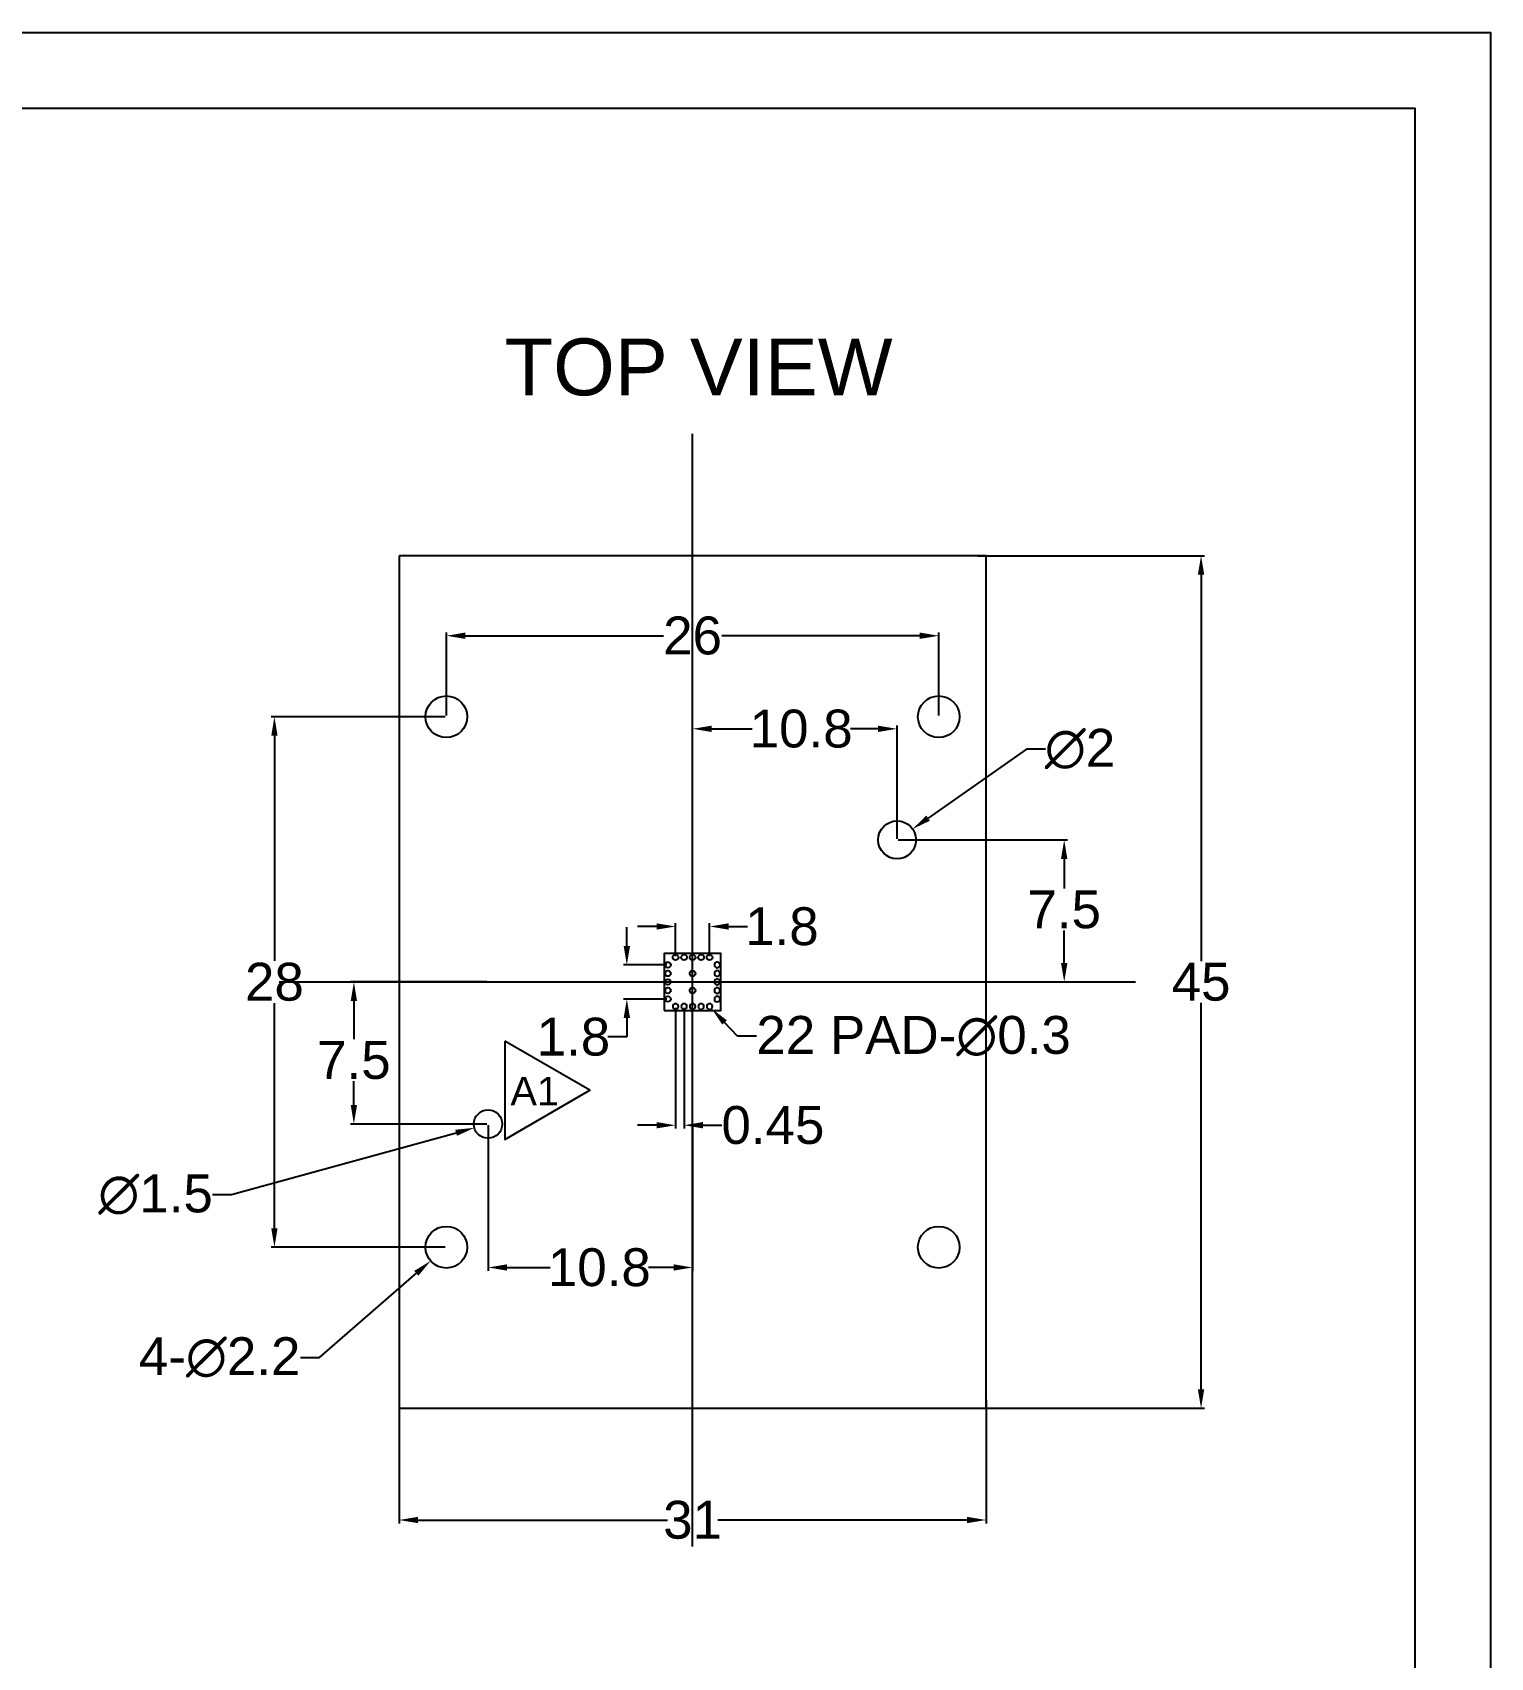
# Model space of a CAD drawing. Header units: inches. Extents: x 480 to 724, y 83 to 258.
# Drawn here: x 647.2 to 724.2, y 172 to 257.8 of the extents above; entities that cross this region are included whole.
import ezdxf

# ---------------------------------------------------------------- set-up
doc = ezdxf.new("R2010")
doc.units = ezdxf.units.IN
doc.header["$MEASUREMENT"] = 0
doc.linetypes.add('HIDDEN', pattern=[0.2, 0.1, -0.1])
doc.layers.add('02___PRT_ALL_AXES', color=7, linetype='Continuous')
doc.layers.add('DEFAULT_2', color=8, linetype='HIDDEN')
doc.styles.get("Standard").update_dxf_attribs({"font": 'arial.ttf'})
doc.dimstyles.get("Standard").update_dxf_attribs({"dimtxt": 2, "dimasz": 1, "dimexe": 0.18, "dimexo": 0.0625, "dimgap": 0.09, "dimtad": 0, "dimtih": 1, "dimtoh": 1, "dimdsep": 46, "dimtxsty": 'Standard', "dimcen": 0, "dimadec": 0, "dimazin": 0, "dimtfac": 1, "dimtofl": 0, "dimtmove": 0, "dimatfit": 3, "dimfxl": 1, "dimtolj": 1, "dimtzin": 0, "dimarcsym": 0})

# ---------------------------------------------------------------- blocks, each defined once
blk = doc.blocks.new('*D47')
at = {"color": 0, "lineweight": -2, "transparency": 16777216}
for p, q in [((697.166, 230.194), (709.136, 230.194)), ((708.956, 229.194), (708.956, 208.801)), ((708.956, 186.194), (708.956, 206.587)), ((697.166, 185.194), (709.136, 185.194))]:
    blk.add_line(p, q, dxfattribs=at)
at = {"color": 0, "transparency": 16777216}
for points in [[(708.789, 229.194), (709.122, 229.194), (708.956, 230.194)], [(708.789, 186.194), (709.122, 186.194), (708.956, 185.194)]]:
    blk.add_solid(points, dxfattribs=at)
at = {"layer": 'Defpoints', "color": 0, "transparency": 16777216}
for p in [(697.104, 230.194), (708.956, 230.194), (697.104, 185.194)]:
    blk.add_point(p, dxfattribs=at)
at = {"color": 0, "transparency": 16777216, "insert": (708.956, 207.694), "char_height": 2, "attachment_point": 5}
blk.add_mtext('\\A1;45', dxfattribs=at)
blk = doc.blocks.new('*D48')
at = {"color": 0, "lineweight": -2, "transparency": 16777216}
for p, q in [((666.604, 185.632), (666.604, 179.114)), ((697.604, 185.632), (697.604, 179.114)), ((667.604, 179.294), (680.775, 179.294)), ((696.604, 179.294), (683.433, 179.294))]:
    blk.add_line(p, q, dxfattribs=at)
at = {"color": 0, "transparency": 16777216}
for points in [[(667.604, 179.461), (667.604, 179.127), (666.604, 179.294)], [(696.604, 179.461), (696.604, 179.127), (697.604, 179.294)]]:
    blk.add_solid(points, dxfattribs=at)
at = {"layer": 'Defpoints', "color": 0, "transparency": 16777216}
for p in [(666.604, 185.694), (697.604, 185.694), (666.604, 179.294)]:
    blk.add_point(p, dxfattribs=at)
at = {"color": 0, "transparency": 16777216, "insert": (682.104, 179.294), "char_height": 2, "attachment_point": 5}
blk.add_mtext('\\A1;31', dxfattribs=at)
blk = doc.blocks.new('*D49')
at = {"color": 0, "lineweight": -2, "transparency": 16777216}
for p, q in [((669.041, 221.694), (659.843, 221.694)), ((660.023, 220.694), (660.023, 208.806)), ((660.023, 194.694), (660.023, 206.583)), ((669.041, 193.694), (659.843, 193.694))]:
    blk.add_line(p, q, dxfattribs=at)
at = {"color": 0, "transparency": 16777216}
for points in [[(659.856, 220.694), (660.189, 220.694), (660.023, 221.694)], [(659.856, 194.694), (660.189, 194.694), (660.023, 193.694)]]:
    blk.add_solid(points, dxfattribs=at)
at = {"layer": 'Defpoints', "color": 0, "transparency": 16777216}
for p in [(660.023, 221.694), (669.104, 221.694), (669.104, 193.694)]:
    blk.add_point(p, dxfattribs=at)
at = {"color": 0, "transparency": 16777216, "insert": (660.023, 207.694), "char_height": 2, "attachment_point": 5}
blk.add_mtext('\\A1;28', dxfattribs=at)
blk = doc.blocks.new('*D50')
at = {"color": 0, "lineweight": -2, "transparency": 16777216}
for p, q in [((669.104, 221.757), (669.104, 226.15)), ((670.104, 225.97), (680.565, 225.97)), ((694.104, 225.97), (683.643, 225.97)), ((695.104, 221.757), (695.104, 226.15))]:
    blk.add_line(p, q, dxfattribs=at)
at = {"color": 0, "transparency": 16777216}
for points in [[(670.104, 226.137), (670.104, 225.804), (669.104, 225.97)], [(694.104, 226.137), (694.104, 225.804), (695.104, 225.97)]]:
    blk.add_solid(points, dxfattribs=at)
at = {"layer": 'Defpoints', "color": 0, "transparency": 16777216}
for p in [(695.104, 225.97), (669.104, 221.694), (695.104, 221.694)]:
    blk.add_point(p, dxfattribs=at)
at = {"color": 0, "transparency": 16777216, "insert": (682.104, 225.97), "char_height": 2, "attachment_point": 5}
blk.add_mtext('\\A1;26', dxfattribs=at)
blk = doc.blocks.new('*D51')
at = {"color": 0, "lineweight": -2, "transparency": 16777216}
for p, q in [((692.966, 215.194), (701.909, 215.194)), ((701.729, 214.194), (701.729, 212.621)), ((701.729, 208.694), (701.729, 210.407)), ((692.966, 207.694), (701.909, 207.694))]:
    blk.add_line(p, q, dxfattribs=at)
at = {"color": 0, "transparency": 16777216}
for points in [[(701.562, 214.194), (701.896, 214.194), (701.729, 215.194)], [(701.562, 208.694), (701.896, 208.694), (701.729, 207.694)]]:
    blk.add_solid(points, dxfattribs=at)
at = {"layer": 'Defpoints', "color": 0, "transparency": 16777216}
for p in [(692.904, 215.194), (692.904, 207.694), (701.729, 207.694)]:
    blk.add_point(p, dxfattribs=at)
at = {"color": 0, "transparency": 16777216, "insert": (701.729, 211.514), "char_height": 2, "attachment_point": 5}
blk.add_mtext('\\A1;7.5', dxfattribs=at)
blk = doc.blocks.new('*D52')
at = {"color": 0, "lineweight": -2, "transparency": 16777216}
for p, q in [((682.104, 216.014), (682.104, 221.237)), ((683.104, 221.057), (685.244, 221.057)), ((691.904, 221.057), (690.435, 221.057)), ((692.904, 215.257), (692.904, 221.237))]:
    blk.add_line(p, q, dxfattribs=at)
at = {"color": 0, "transparency": 16777216}
for points in [[(683.104, 221.223), (683.104, 220.89), (682.104, 221.057)], [(691.904, 221.223), (691.904, 220.89), (692.904, 221.057)]]:
    blk.add_solid(points, dxfattribs=at)
at = {"layer": 'Defpoints', "color": 0, "transparency": 16777216}
for p in [(682.104, 221.057), (682.104, 215.952), (692.904, 215.194)]:
    blk.add_point(p, dxfattribs=at)
at = {"color": 0, "transparency": 16777216, "insert": (687.839, 221.057), "char_height": 2, "attachment_point": 5}
blk.add_mtext('\\A1;10.8', dxfattribs=at)
blk = doc.blocks.new('*D53')
at = {"color": 0, "lineweight": -2, "transparency": 16777216}
for p, q in [((671.241, 207.694), (664.039, 207.694)), ((664.219, 206.694), (664.219, 204.669)), ((664.219, 201.194), (664.219, 202.455)), ((671.241, 200.194), (664.039, 200.194))]:
    blk.add_line(p, q, dxfattribs=at)
at = {"color": 0, "transparency": 16777216}
for points in [[(664.053, 206.694), (664.386, 206.694), (664.219, 207.694)], [(664.053, 201.194), (664.386, 201.194), (664.219, 200.194)]]:
    blk.add_solid(points, dxfattribs=at)
at = {"layer": 'Defpoints', "color": 0, "transparency": 16777216}
for p in [(664.219, 207.694), (671.304, 207.694), (671.304, 200.194)]:
    blk.add_point(p, dxfattribs=at)
at = {"color": 0, "transparency": 16777216, "insert": (664.219, 203.562), "char_height": 2, "attachment_point": 5}
blk.add_mtext('\\A1;7.5', dxfattribs=at)
blk = doc.blocks.new('*D54')
at = {"color": 0, "lineweight": -2, "transparency": 16777216}
for p, q in [((671.304, 200.132), (671.304, 192.444)), ((682.104, 200.132), (682.104, 192.444)), ((672.304, 192.624), (674.584, 192.624)), ((681.104, 192.624), (679.775, 192.624))]:
    blk.add_line(p, q, dxfattribs=at)
at = {"color": 0, "transparency": 16777216}
for points in [[(672.304, 192.791), (672.304, 192.458), (671.304, 192.624)], [(681.104, 192.791), (681.104, 192.458), (682.104, 192.624)]]:
    blk.add_solid(points, dxfattribs=at)
at = {"layer": 'Defpoints', "color": 0, "transparency": 16777216}
for p in [(671.304, 200.194), (682.104, 200.194), (682.104, 192.624)]:
    blk.add_point(p, dxfattribs=at)
at = {"color": 0, "transparency": 16777216, "insert": (677.18, 192.624), "char_height": 2, "attachment_point": 5}
blk.add_mtext('\\A1;10.8', dxfattribs=at)
blk = doc.blocks.new('*D55')
at = {"color": 0, "lineweight": -2, "transparency": 16777216}
for p, q in [((657.752, 196.467), (669.617, 199.73)), ((656.752, 196.467), (657.752, 196.467))]:
    blk.add_line(p, q, dxfattribs=at)
at = {"color": 0, "transparency": 16777216}
blk.add_solid([(669.572, 199.891), (669.661, 199.57), (670.581, 199.996)], dxfattribs=at)
at = {"layer": 'Defpoints', "color": 0, "transparency": 16777216}
for p in [(670.581, 199.996), (672.027, 200.393)]:
    blk.add_point(p, dxfattribs=at)
at = {"color": 0, "transparency": 16777216, "insert": (653.746, 196.467), "char_height": 2, "attachment_point": 5}
blk.add_mtext('\\A1;∅1.5', dxfattribs=at)
blk = doc.blocks.new('*D56')
at = {"color": 0, "lineweight": -2, "transparency": 16777216}
for p, q in [((699.741, 219.99), (694.541, 216.343)), ((700.741, 219.99), (699.741, 219.99))]:
    blk.add_line(p, q, dxfattribs=at)
at = {"color": 0, "transparency": 16777216}
blk.add_solid([(694.446, 216.479), (694.637, 216.206), (693.723, 215.769)], dxfattribs=at)
at = {"layer": 'Defpoints', "color": 0, "transparency": 16777216}
for p in [(693.723, 215.769), (692.085, 214.62)]:
    blk.add_point(p, dxfattribs=at)
at = {"color": 0, "transparency": 16777216, "insert": (702.565, 219.99), "char_height": 2, "attachment_point": 5}
blk.add_mtext('\\A1;∅2', dxfattribs=at)
blk = doc.blocks.new('*D57')
at = {"color": 0, "lineweight": -2, "transparency": 16777216}
for p, q in [((662.399, 187.875), (667.518, 192.318)), ((661.399, 187.875), (662.399, 187.875))]:
    blk.add_line(p, q, dxfattribs=at)
at = {"color": 0, "transparency": 16777216}
blk.add_solid([(667.409, 192.444), (667.627, 192.192), (668.273, 192.973)], dxfattribs=at)
at = {"layer": 'Defpoints', "color": 0, "transparency": 16777216}
for p in [(669.935, 194.415), (668.273, 192.973)]:
    blk.add_point(p, dxfattribs=at)
at = {"color": 0, "transparency": 16777216, "insert": (657.13, 187.875), "char_height": 2, "attachment_point": 5}
blk.add_mtext('\\A1;4-∅2.2', dxfattribs=at)
blk = doc.blocks.new('*U78')
at = {"layer": 'DEFAULT_2', "color": 0, "linetype": 'ByBlock'}
blk.add_circle((0, 0), 0.15, dxfattribs=at)
blk = doc.blocks.new('*U79')
at = {"color": 0, "linetype": 'ByBlock', "lineweight": -2, "transparency": 16777216}
for p in [(0, 0), (0.45, 0), (0.9, 0), (1.35, 0), (1.8, 0)]:
    blk.add_blockref('*U78', p, dxfattribs=at)
blk = doc.blocks.new('*U80')
at = {"layer": 'DEFAULT_2', "color": 0, "linetype": 'ByBlock'}
blk.add_circle((0, 0), 0.15, dxfattribs=at)
blk = doc.blocks.new('*U81')
at = {"color": 0, "linetype": 'ByBlock', "lineweight": -2, "transparency": 16777216}
for p in [(0, 1.8), (0, 1.35), (0, 0.9), (0, 0.45), (0, 0)]:
    blk.add_blockref('*U80', p, dxfattribs=at)
blk = doc.blocks.new('*U82')
at = {"layer": 'DEFAULT_2', "color": 0, "linetype": 'ByBlock'}
blk.add_circle((0, 0), 0.15, dxfattribs=at)
blk = doc.blocks.new('*U84')
at = {"color": 0, "linetype": 'ByBlock', "lineweight": -2, "transparency": 16777216}
for p in [(0, 0), (0.45, 0), (0.9, 0), (1.35, 0), (1.8, 0)]:
    blk.add_blockref('*U82', p, dxfattribs=at)
blk = doc.blocks.new('*U85')
at = {"layer": 'DEFAULT_2', "color": 0, "linetype": 'ByBlock'}
blk.add_circle((0, 0), 0.15, dxfattribs=at)
blk = doc.blocks.new('*U87')
at = {"color": 0, "linetype": 'ByBlock', "lineweight": -2, "transparency": 16777216}
for p in [(0, 1.8), (0, 1.35), (0, 0.9), (0, 0.45), (0, 0)]:
    blk.add_blockref('*U85', p, dxfattribs=at)
blk = doc.blocks.new('*D88')
at = {"color": 0, "lineweight": -2, "transparency": 16777216}
for p, q in [((680.204, 210.623), (679.204, 210.623)), ((681.204, 209.057), (681.204, 210.803)), ((683.004, 209.057), (683.004, 210.803)), ((684.004, 210.623), (685.004, 210.623))]:
    blk.add_line(p, q, dxfattribs=at)
at = {"color": 0, "transparency": 16777216}
for points in [[(680.204, 210.79), (680.204, 210.456), (681.204, 210.623)], [(684.004, 210.79), (684.004, 210.456), (683.004, 210.623)]]:
    blk.add_solid(points, dxfattribs=at)
at = {"layer": 'Defpoints', "color": 0, "transparency": 16777216}
for p in [(683.004, 210.623), (681.204, 208.994), (683.004, 208.994)]:
    blk.add_point(p, dxfattribs=at)
at = {"color": 0, "transparency": 16777216, "insert": (686.822, 210.623), "char_height": 2, "attachment_point": 5}
blk.add_mtext('\\A1;1.8', dxfattribs=at)
blk = doc.blocks.new('*D89')
at = {"color": 0, "lineweight": -2, "transparency": 16777216}
for p, q in [((678.632, 209.594), (678.632, 210.594)), ((680.741, 208.594), (678.452, 208.594)), ((680.741, 206.794), (678.452, 206.794)), ((678.632, 205.794), (678.632, 204.794)), ((678.632, 204.794), (677.632, 204.794))]:
    blk.add_line(p, q, dxfattribs=at)
at = {"color": 0, "transparency": 16777216}
for points in [[(678.465, 209.594), (678.799, 209.594), (678.632, 208.594)], [(678.465, 205.794), (678.799, 205.794), (678.632, 206.794)]]:
    blk.add_solid(points, dxfattribs=at)
at = {"layer": 'Defpoints', "color": 0, "transparency": 16777216}
for p in [(678.632, 208.594), (680.804, 208.594), (680.804, 206.794)]:
    blk.add_point(p, dxfattribs=at)
at = {"color": 0, "transparency": 16777216, "insert": (675.813, 204.794), "char_height": 2, "attachment_point": 5}
blk.add_mtext('\\A1;1.8', dxfattribs=at)
blk = doc.blocks.new('*D90')
at = {"color": 0, "lineweight": -2, "transparency": 16777216}
for p, q in [((681.204, 206.332), (681.204, 199.952)), ((681.654, 206.332), (681.654, 199.952)), ((680.204, 200.132), (679.204, 200.132)), ((682.654, 200.132), (683.654, 200.132))]:
    blk.add_line(p, q, dxfattribs=at)
at = {"color": 0, "transparency": 16777216}
for points in [[(680.204, 200.299), (680.204, 199.965), (681.204, 200.132)], [(682.654, 200.299), (682.654, 199.965), (681.654, 200.132)]]:
    blk.add_solid(points, dxfattribs=at)
at = {"layer": 'Defpoints', "color": 0, "transparency": 16777216}
for p in [(681.204, 206.394), (681.654, 206.394), (681.654, 200.132)]:
    blk.add_point(p, dxfattribs=at)
at = {"color": 0, "transparency": 16777216, "insert": (686.349, 200.132), "char_height": 2, "attachment_point": 5}
blk.add_mtext('\\A1;0.45', dxfattribs=at)
blk = doc.blocks.new('*D91')
at = {"color": 0, "lineweight": -2, "transparency": 16777216}
for p, q in [((684.482, 204.834), (683.795, 205.56)), ((685.482, 204.834), (684.482, 204.834))]:
    blk.add_line(p, q, dxfattribs=at)
at = {"color": 0, "transparency": 16777216}
blk.add_solid([(683.916, 205.674), (683.674, 205.445), (683.107, 206.286)], dxfattribs=at)
at = {"layer": 'Defpoints', "color": 0, "transparency": 16777216}
for p in [(682.901, 206.503), (683.107, 206.286)]:
    blk.add_point(p, dxfattribs=at)
at = {"color": 0, "transparency": 16777216, "insert": (693.776, 204.834), "char_height": 2, "attachment_point": 5}
blk.add_mtext('\\A1;22 PAD-∅0.3', dxfattribs=at)

msp = doc.modelspace()

# ---------------------------------------------------------------- linework, layer by layer
at = {"color": 1, "linetype": 'Continuous'}
for p, q in [((682.104, 177.891), (682.104, 236.623)), ((660.269, 207.694), (705.499, 207.694))]:
    msp.add_line(p, q, dxfattribs=at)
at = {"color": 7, "linetype": 'Continuous'}
for p, q in [((666.604, 230.194), (666.604, 185.194)), ((697.604, 230.194), (666.604, 230.194)), ((697.604, 185.194), (697.604, 230.194)), ((666.604, 185.194), (697.604, 185.194))]:
    msp.add_line(p, q, dxfattribs=at)
for points in [[(724.241, 83.387), (480.45, 83.387), (480.45, 257.813), (724.241, 257.813)], [(720.241, 87.387), (484.45, 87.387), (484.45, 253.813), (720.241, 253.813)]]:
    msp.add_lwpolyline(points, close=True)
at = {"color": 3}
msp.add_lwpolyline([(680.604, 206.194), (683.604, 206.194), (683.604, 209.194), (680.604, 209.194)], close=True, dxfattribs=at)
at = {"color": 1}
msp.add_lwpolyline([(672.184, 204.577), (672.184, 199.381), (676.684, 201.979)], close=True, dxfattribs=at)
at = {"layer": '02___PRT_ALL_AXES', "color": 7, "linetype": 'Continuous'}
for centre, radius in [((669.104, 221.694), 1.1), ((695.104, 221.694), 1.1), ((692.904, 215.194), 1), ((671.304, 200.194), 0.75), ((669.104, 193.694), 1.1), ((695.104, 193.694), 1.1)]:
    msp.add_circle(centre, radius, dxfattribs=at)
at = {"layer": 'DEFAULT_2', "color": 0, "linetype": 'ByBlock'}
for centre in [(682.104, 208.144), (682.104, 207.244)]:
    msp.add_circle(centre, 0.15, dxfattribs=at)

# ---------------------------------------------------------------- block references
at = {"color": 0}
for name, p in [('*U81', (680.804, 206.794)), ('*U79', (681.204, 208.994))]:
    msp.add_blockref(name, p, dxfattribs=at)
at = {"color": 0, "xscale": -1}
msp.add_blockref('*U87', (683.404, 206.794), dxfattribs=at)
at = {"color": 0, "xscale": -1, "rotation": 180}
msp.add_blockref('*U84', (681.204, 206.394), dxfattribs=at)

# ---------------------------------------------------------------- texts
at = {"insert": (672.181, 241.66), "char_height": 3, "width": 23.83279, "attachment_point": 1}
msp.add_mtext('TOP VIEW', dxfattribs=at)
at = {"color": 1, "insert": (672.487, 202.686), "char_height": 1.5, "attachment_point": 1}
msp.add_mtext_dynamic_manual_height_columns('A1', width=2.25, gutter_width=1, heights=[0], dxfattribs=at)

# ---------------------------------------------------------------- dimensions: what is measured, and where the dimension line sits
at = {"color": 3}
for base, p1, p2, picture, middle in [((708.956, 230.194), (697.104, 185.194), (697.104, 230.194), '*D47', (708.956, 207.694)), ((660.023, 221.694), (669.104, 193.694), (669.104, 221.694), '*D49', (660.023, 207.694))]:
    dim = msp.add_linear_dim(base=base, p1=p1, p2=p2, angle=90, dimstyle='Standard', dxfattribs=at)
    dim.commit()
    dim.dimension.update_dxf_attribs({"geometry": picture, "text_midpoint": middle})
for base, p1, p2, picture, middle in [((695.104, 225.97), (669.104, 221.694), (695.104, 221.694), '*D50', (682.104, 225.97)), ((683.004, 210.623), (681.204, 208.994), (683.004, 208.994), '*D88', (686.822, 210.623)), ((681.654, 200.132), (681.204, 206.394), (681.654, 206.394), '*D90', (686.349, 200.132)), ((666.604, 179.294), (697.604, 185.694), (666.604, 185.694), '*D48', (682.104, 179.294))]:
    dim = msp.add_linear_dim(base=base, p1=p1, p2=p2, dimstyle='Standard', dxfattribs=at)
    dim.commit()
    dim.dimension.update_dxf_attribs({"geometry": picture, "text_midpoint": middle})
for base, p1, p2, picture, middle in [((682.104, 221.057), (692.904, 215.194), (682.104, 215.952), '*D52', (687.839, 221.057)), ((682.104, 192.624), (671.304, 200.194), (682.104, 200.194), '*D54', (677.18, 192.624))]:
    dim = msp.add_linear_dim(base=base, p1=p1, p2=p2, dimstyle='Standard', dxfattribs=at)
    dim.commit()
    dim.dimension.update_dxf_attribs({"geometry": picture, "text_midpoint": middle, "dimtype": 160})
for p1, p2, picture, middle in [((692.085, 214.62), (693.723, 215.769), '*D56', (702.565, 219.99)), ((672.027, 200.393), (670.581, 199.996), '*D55', (653.746, 196.467))]:
    dim = msp.add_diameter_dim_2p(p1=p1, p2=p2, dimstyle='Standard', dxfattribs=at)
    dim.commit()
    dim.dimension.update_dxf_attribs({"geometry": picture, "text_midpoint": middle, "dimtype": 163})
for base, p1, p2, picture, middle in [((701.729, 207.694), (692.904, 215.194), (692.904, 207.694), '*D51', (701.729, 211.514)), ((678.632, 208.594), (680.804, 206.794), (680.804, 208.594), '*D89', (675.813, 204.794)), ((664.219, 207.694), (671.304, 200.194), (671.304, 207.694), '*D53', (664.219, 203.562))]:
    dim = msp.add_linear_dim(base=base, p1=p1, p2=p2, angle=90, dimstyle='Standard', dxfattribs=at)
    dim.commit()
    dim.dimension.update_dxf_attribs({"geometry": picture, "text_midpoint": middle, "dimtype": 160})
dim = msp.add_diameter_dim_2p(p1=(682.901, 206.503), p2=(683.107, 206.286), text='22 PAD-<>', dimstyle='Standard', dxfattribs=at)
dim.commit()
dim.dimension.update_dxf_attribs({"geometry": '*D91', "text_midpoint": (693.776, 204.834)})
dim = msp.add_diameter_dim_2p(p1=(669.935, 194.415), p2=(668.273, 192.973), text='4-<>', dimstyle='Standard', dxfattribs=at)
dim.commit()
dim.dimension.update_dxf_attribs({"geometry": '*D57', "text_midpoint": (657.13, 187.875), "dimtype": 163})

doc.saveas('drawing.dxf')
